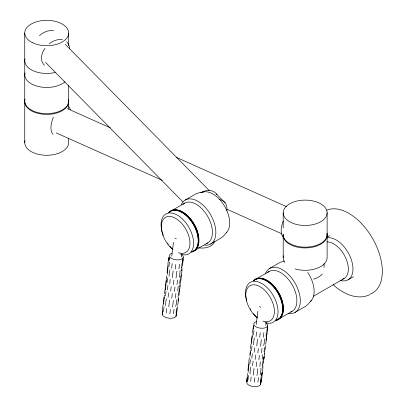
<?xml version="1.0" encoding="UTF-8"?>
<svg xmlns="http://www.w3.org/2000/svg" width="407" height="407" viewBox="0 0 407 407"><rect width="100%" height="100%" fill="white"/><g stroke="black" fill="none" stroke-linecap="round" stroke-linejoin="round"><path stroke-width="0.61" d="M250.564 348.83L250.59 346.561L251.506 342.104M168.991 257.087L168.956 259.386L169.063 257.57L168.04 262.469L167.867 266.992M253.413 327.187L253.439 325.463M178.51 292.414L178.098 296.952M182.041 263.222L181.624 267.76M262.963 360.79L262.546 365.328M266.488 331.593L266.076 336.131M163.573 311.508L163.99 307.041M167.099 282.316L167.516 277.849M248.021 379.884L248.438 375.417M251.551 350.692L251.969 346.225M176.007 314.499A7.036 3.414 6.9 0 1 169.297 318.223A7.036 3.414 6.9 0 1 162.49 313.293L162.612 307.382L163.528 302.925M166.036 282.723L166.509 275.951M179.512 289.031L179.06 295.233M247.232 381.267A7.036 3.414 6.9 0 0 246.942 381.669L247.431 373.519M165.461 286.284L166.249 280.616M249.913 354.655L250.458 350.168M264.56 353.276L264.469 355.56L263.512 359.961L263.858 357.819M165.481 288.136L166.025 283.643M249.934 356.512L250.478 352.019M264.443 353.663L264.54 351.424M183.257 257.468L182.585 262.393L183.058 259.269L182.59 266.041M253.439 327.157L253.515 325.946L252.315 333.099M267.704 325.839L267.038 330.769L267.511 327.645L267.043 334.412M178.241 286.34L177.696 290.832M262.693 354.716L262.149 359.203M175.885 293.478L175.417 298.036M179.416 264.28L178.943 268.844M260.338 361.848L259.87 366.412M263.863 332.656L263.395 337.215M167.389 289.911L167.928 285.419M176.582 314.097L176.755 311.365L176.2 315.857M180.286 282.173L180.016 287.189L179.06 291.59L179.467 289.006M251.836 358.282L252.381 353.795M265.506 344.261A24.405 20.925 29.3 0 0 266.32 337.525L266.351 337.067M166.229 313.044L166.697 308.608M169.755 283.847L170.228 279.411M250.676 381.415L251.15 376.979M254.207 352.223L254.675 347.787M164.336 293.92L165.532 286.762M177.706 306.461L176.028 316.28M265.685 345.64L264.993 350.122M176.74 308.18L176.068 312.627M180.265 278.988L179.599 283.43M261.192 376.556L260.521 380.998M264.718 347.359L264.046 351.806M165.344 295.813L166.015 291.3M168.874 266.621L169.541 262.103M249.796 364.189L250.463 359.671M253.322 334.992L253.993 330.479M162.51 311.915L162.551 311.467L162.261 314.163M246.963 380.291L247.222 378.159M174.985 286.976L174.44 291.468M174.059 309.264L173.443 313.69M177.589 280.072L176.969 284.493M259.432 355.347L258.893 359.839M258.511 377.64L257.896 382.061M262.037 348.443L261.421 352.869M168.055 297.38L168.671 292.831M171.581 268.182L172.197 263.639M252.508 365.751L253.118 361.207M256.034 336.558L256.649 332.01M162.327 314.616L162.561 312.367L162.5 312.841M170.665 291.127L171.21 286.64M246.998 379.843L246.769 382.092A7.036 3.414 6.9 0 0 253.286 386.548A7.036 3.414 6.9 0 0 260.704 383.786M255.118 359.503L255.662 355.011M165.298 289.911L165.542 287.668M172.283 293.63L171.739 298.194M175.809 264.433L175.269 268.996M256.736 362.001L256.191 366.565M260.261 332.809L259.722 337.372M170.385 309.422L169.841 313.843M173.911 280.225L173.367 284.646M254.833 377.793L254.294 382.214M258.364 348.601L257.819 353.022M266.173 339.331L266.499 336.635M171.764 256.13L173.484 242.358M181.313 257.015L181.705 253.887M256.212 324.501L257.855 311.355M265.766 325.391L266.158 322.258M263.65 359.529L263.985 356.837L263.512 363.609M267.17 329.436L267.46 327.192M266.32 337.525L266.687 334.834M260.648 384.228L261.208 379.741L260.475 384.656L261.981 377.091L262.154 372.568M262.006 373L261.569 375.671L261.981 373.458A24.405 20.925 29.3 0 0 262.795 366.722M180.647 278.103L181.054 275.89A24.405 20.925 29.3 0 0 181.868 269.154M179.66 286.976L179.996 285.287M247.293 377.599L246.942 381.669M180.545 281.746L181.059 279.523L181.232 275M249.476 357.814L248.962 360.037L248.789 364.56M226.862 232.127L223.504 236.009L221.271 237.866L210.592 244.027M311.314 300.503L307.951 304.385L305.718 306.237L295.044 312.403M185.195 200.041L195.874 193.874L198.596 192.867L203.637 191.9M184.697 203.103L171.108 210.948A22.996 13.273 60 0 1 175.799 209.88M207.692 242.928L194.103 250.773A22.996 13.273 60 0 0 195.762 249.491M269.648 268.417L280.321 262.25L284.167 261.029M327.045 237.256L329.716 235.714M255.56 279.324L269.149 271.474M313.461 296.22L344.088 278.541M292.145 311.304L278.551 319.149A22.996 13.273 60 0 0 282.076 315.094M348.056 279.812L353.398 276.729M369.363 294.856C356.903 300.595 342.323 293.361 333.135 284.651M67.374 108.628L110.256 127.808M176.317 157.356L286.416 206.593M56.176 132.875L162.22 180.301M227.121 209.33L281.593 233.689M216.31 193.88L225.132 202.839M65.252 44.302L209.198 190.496M45.543 62.393L182.809 201.801M162.474 310.984L162.49 313.293M327.121 212.79A21.963 12.683 0 0 1 294.175 223.769A21.963 12.683 0 0 1 294.175 201.806A21.963 12.683 0 0 1 327.121 212.79L327.121 257.626A21.963 12.683 0 0 1 295.075 268.89M324.033 263.711L324.033 267.501M283.191 212.79L283.191 227.945M283.191 234.259L283.191 257.626M68.671 33.033L68.671 45.686M68.671 85.511L68.671 108.979M68.671 138.156L68.671 142.598A21.963 12.683 0 0 1 45.091 155.245A21.963 12.683 0 0 1 24.98 140.736M24.741 33.033L24.741 142.598M326.755 210.2A47.36 27.345 60 0 1 374.491 241.977A47.36 27.345 60 0 1 369.795 294.281M326.913 237.856A23.682 13.67 60 0 1 351.47 260.134A23.682 13.67 60 0 1 340.552 280.484M326.928 241.916A20.589 11.889 60 0 1 346.092 258.816A20.589 11.889 60 0 1 342.465 279.217M169.353 212.093A23.163 13.375 60 0 1 194.414 224.567A23.163 13.375 60 0 1 191.707 251.841M168.696 212.474A23.163 13.375 60 0 1 193.534 224.552A23.163 13.375 60 0 1 191.575 252.101M253.8 280.469A23.163 13.375 60 0 1 278.861 292.943A23.163 13.375 60 0 1 276.155 320.217M253.536 280.479A23.163 13.375 60 0 1 278.21 293.325A23.163 13.375 60 0 1 276.027 320.477M168.793 212.612A22.996 13.273 60 0 1 193.447 224.603A22.996 13.273 60 0 1 191.504 251.948M172.848 249.486A20.248 11.691 60 0 1 163.736 218.824A20.248 11.691 60 0 1 187.546 232.57A20.248 11.691 60 0 1 178.434 252.711M162.149 231.832A22.996 13.273 60 0 1 172.4 213.161A22.996 13.273 60 0 1 193.081 238.304A22.996 13.273 60 0 1 180.51 254.146M172.838 249.343A22.996 13.273 60 0 1 169.877 246.276M168.305 244.297A22.996 13.273 60 0 1 167.653 243.391M163.334 235.358A22.996 13.273 60 0 1 162.317 232.412M253.632 280.621A22.996 13.273 60 0 1 278.123 293.371A22.996 13.273 60 0 1 275.956 320.319M257.295 317.862A20.248 11.691 60 0 1 248.184 287.2A20.248 11.691 60 0 1 271.998 300.946A20.248 11.691 60 0 1 262.886 321.082M246.769 300.788A22.996 13.273 60 0 1 256.563 281.481A22.996 13.273 60 0 1 277.493 306.486A22.996 13.273 60 0 1 264.962 322.522M257.29 317.719A22.996 13.273 60 0 1 253.525 313.675M250.87 309.88A22.996 13.273 60 0 1 250.295 308.913M64.967 81.827A21.963 12.683 0 0 1 38.802 86.615A21.963 12.683 0 0 1 24.98 72.919M202.574 192.18A23.682 13.67 60 0 1 224.781 206.512A23.682 13.67 60 0 1 226.089 232.911M193.646 251.022A22.996 13.273 60 0 1 192.16 251.567M169.449 212.235A22.996 13.273 60 0 1 170.243 211.528M176.384 209.926A22.996 13.273 60 0 1 198.764 238.085M198.784 242.043A22.996 13.273 60 0 1 196.123 249.099M181.303 204.523A25.397 14.662 60 0 1 210.592 214.703A25.397 14.662 60 0 1 204.767 245.162M183.038 204.385A22.996 13.273 60 0 1 207.463 215.99A22.996 13.273 60 0 1 206.257 243.574M307.692 272.425A23.682 13.67 60 0 1 310.541 301.282M278.093 319.393A22.996 13.273 60 0 1 276.612 319.943M253.902 280.606A22.996 13.273 60 0 1 259.676 278.246M260.831 278.296A22.996 13.273 60 0 1 283.002 304.782M283.084 305.342A22.996 13.273 60 0 1 283.099 311.559M283.002 312.103A22.996 13.273 60 0 1 282.31 314.545M265.339 273.926A25.397 14.662 60 0 1 295.044 283.079A25.397 14.662 60 0 1 288.12 313.38M267.877 272.395A22.996 13.273 60 0 1 292.145 284.752A22.996 13.273 60 0 1 290.71 311.945M176.333 238.858A4.803 2.315 7.1 0 1 175.01 238.095M260.785 307.234A4.803 2.315 7.1 0 1 259.463 306.466M327.08 233.959A22.034 12.719 0 0 1 306.237 247.914A22.034 12.719 0 0 1 283.124 235.205M327.08 233.201A22.034 12.719 0 0 1 306.237 247.156A22.034 12.719 0 0 1 283.124 234.452M68.635 100.437A22.034 12.719 0 0 1 46.164 114.403A22.034 12.719 0 0 1 24.913 99.817M68.635 99.679A22.034 12.719 0 0 1 46.164 113.645A22.034 12.719 0 0 1 24.913 99.059M214.347 241.417A12.352 7.133 0 0 1 198.433 247.777M181.232 254.411A7.036 3.414 6.9 0 1 181.069 259.356A7.036 3.414 6.9 0 1 170.981 258.13A7.036 3.414 6.9 0 1 172.024 253.291M176.511 299.756A24.405 16.026 68 0 1 175.697 306.491M178.342 298.346A24.405 20.925 29.3 0 1 177.528 305.082M163.7 302.035A24.405 20.925 29.3 0 1 164.514 295.294M163.721 303.851A24.405 20.218 -28 0 1 164.535 297.115M165.588 305.591A24.405 14.092 -60 0 1 166.402 298.85M168.803 306.786A24.405 4.192 -77.6 0 1 169.617 300.045M173.316 300.376A24.405 6.833 87.6 0 1 172.502 307.112M178.352 297.644A24.405 20.218 -28 0 1 178.042 301.012M180.036 270.558A24.405 16.026 68 0 1 179.222 277.299M167.231 272.838A24.41 20.925 29.3 0 1 167.882 266.641M167.252 274.654A24.405 20.218 -28 0 1 168.066 267.918M169.119 276.394A24.405 14.092 -60 0 1 169.933 269.658M172.329 277.594A24.405 4.192 -77.6 0 1 173.143 270.853M176.847 271.184A24.41 6.833 87.6 0 1 176.033 277.92M181.848 267.333A24.405 20.218 -28 0 1 181.741 270.691M266.29 323.178A7.036 3.414 6.9 0 1 265.054 327.879A7.036 3.414 6.9 0 1 255.235 326.368A7.036 3.414 6.9 0 1 256.476 321.667M260.963 368.132A24.405 16.026 68 0 1 260.149 374.867M248.153 370.406A24.405 20.925 29.3 0 1 248.809 364.209M248.173 372.222A24.405 20.218 -28 0 1 248.987 365.486M250.04 373.962A24.405 14.092 -60 0 1 250.854 367.226M253.256 375.157A24.405 4.192 -77.6 0 1 254.07 368.421M257.768 368.752A24.405 6.833 87.6 0 1 256.954 375.488M262.774 364.901A24.405 20.218 -28 0 1 262.764 367.139M264.489 338.934A24.405 16.026 68 0 1 263.675 345.67M251.679 341.214A24.405 20.925 29.3 0 1 252.493 334.478M251.699 343.03A24.405 20.218 -28 0 1 252.513 336.294M253.566 344.77A24.405 14.092 -60 0 1 254.38 338.034M256.781 345.965A24.405 4.192 -77.6 0 1 257.595 339.224M261.294 339.555A24.405 6.833 87.6 0 1 260.48 346.296M266.295 337.942A24.405 20.218 -28 0 1 266.02 340.191M322.298 273.952A18.875 10.897 0 0 1 313.502 279.166M219.225 199.511A16.132 11.452 -44.6 0 1 226.801 210.775M200.758 192.709A16.132 11.452 -44.6 0 1 216.931 194.831M39.459 35.628A16.132 11.452 -44.6 0 1 53.638 30.795M66.595 41.758A16.132 11.452 -44.6 0 1 69.551 48.957M44.46 65.196A16.132 11.452 -44.6 0 1 44.923 48.341M49.242 43.768A16.132 11.452 -44.6 0 1 62.454 39.754M68.625 106.436A16.132 8.064 -65.9 0 1 70.345 109.753M53.007 134.208A16.132 8.064 -65.9 0 1 53.358 117.241M283.593 237.49A16.132 8.064 -65.9 0 1 283.236 221.047M284.864 262.474A21.963 12.683 0 0 1 283.43 255.764M55.113 72.487A21.963 12.683 0 0 1 33.191 70.767A21.963 12.683 0 0 1 24.98 58.908M169.012 258.944L168.824 260.719L169.073 258.47L169.012 258.944M253.459 327.314L253.276 329.09L253.525 326.846L253.459 327.314M32.224 42.567A21.963 12.683 0 0 0 68.249 35.506A21.963 12.683 0 0 0 39.647 21.022A21.963 12.683 0 0 0 32.224 42.567"/></g></svg>
